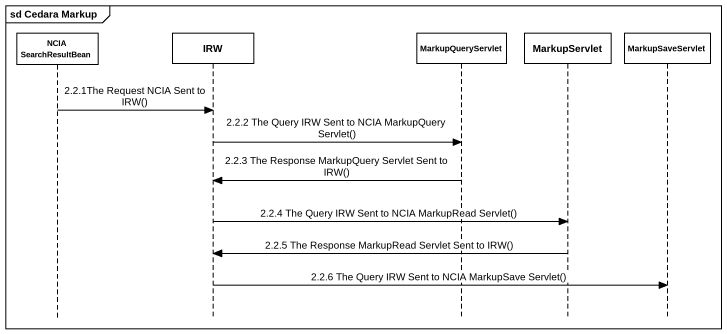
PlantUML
@startuml
mainframe sd Cedara Markup
hide footbox
participant "NCIA SearchResultBean" as NCIA_SearchResultBean
participant IRW
participant MarkupQueryServlet
participant MarkupServlet
participant MarkupSaveServlet

NCIA_SearchResultBean -> IRW : 2.2.1The Request NCIA Sent to IRW()
IRW -> MarkupQueryServlet : 2.2.2 The Query IRW Sent to NCIA MarkupQuery Servlet()
MarkupQueryServlet -> IRW : 2.2.3 The Response MarkupQuery Servlet Sent to IRW()
IRW -> MarkupServlet : 2.2.4 The Query IRW Sent to NCIA MarkupRead Servlet()
MarkupServlet -> IRW : 2.2.5 The Response MarkupRead Servlet Sent to IRW()
IRW -> MarkupSaveServlet : 2.2.6 The Query IRW Sent to NCIA MarkupSave Servlet()
@enduml
